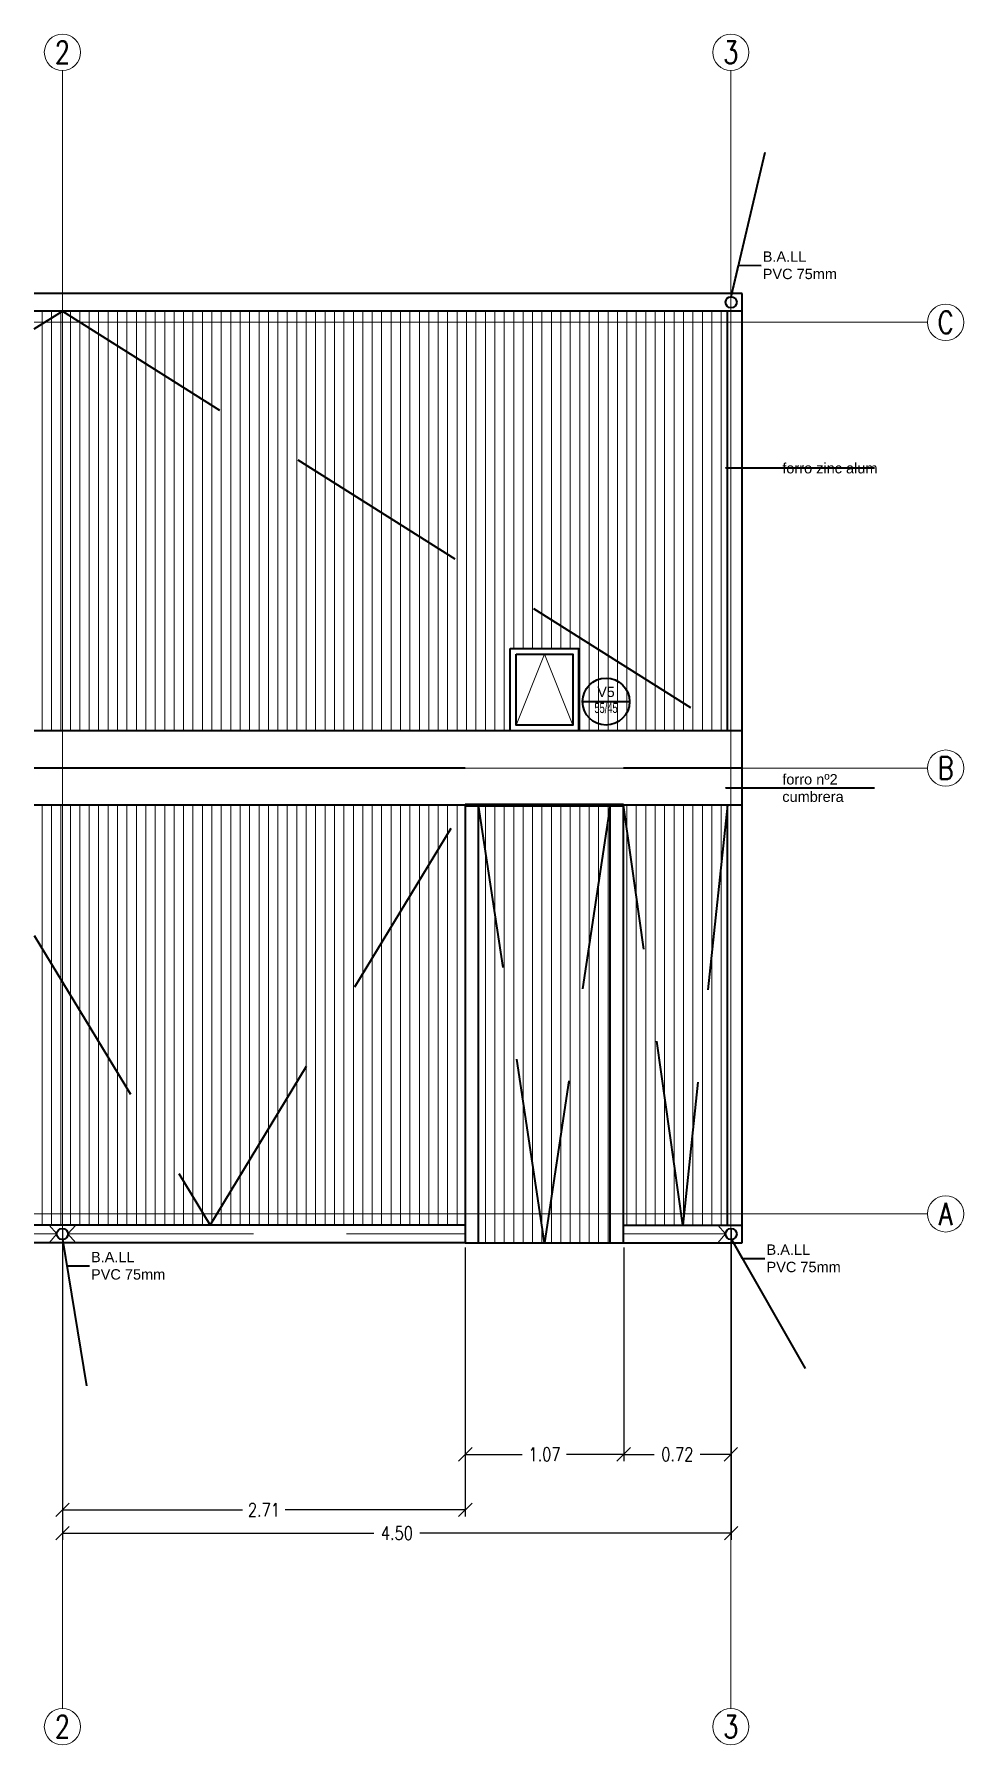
# Model space of a CAD drawing. Header units: metres. Extents: x 45 to 666, y -23 to 325.
# Drawn here: x 659.78 to 666.03, y 2.57 to 14.08 of the extents above; entities that cross this region are included whole.
import ezdxf
from ezdxf.enums import TextEntityAlignment as Align

# ---------------------------------------------------------------- set-up
doc = ezdxf.new("R2010")
doc.units = ezdxf.units.M
doc.header["$LTSCALE"] = 5
doc.header["$MEASUREMENT"] = 0
doc.linetypes.add('DASHED2', pattern=[0.375, 0.25, -0.125])
doc.linetypes.add('HIDDEN', pattern=[0.375, 0.25, -0.125])
doc.layers.get('0').update_dxf_attribs({"color": 30})
doc.layers.get('DEFPOINTS').update_dxf_attribs({"color": 210})
for name, color, linetype, lineweight in [('A-ANNO-DIMS', 3, 'Continuous', 18), ('A-ANNO-NOTE', 7, 'Continuous', 35), ('A-ANNO-SYMB', 3, 'Continuous', 18), ('A-ANNO-TEXT', 3, 'Continuous', 18), ('A-ELEV-MBE1', 7, 'Continuous', 35), ('A-ELEV-PATT', 8, 'Continuous', 18), ('A-FLOR-FTPT', 6, 'Continuous', 70), ('A-FLOR-OVHD', 3, 'HIDDEN', 18), ('A-WALL-FULL-EXTR', 7, 'Continuous', 35)]:
    doc.layers.add(name, color=color, linetype=linetype, lineweight=lineweight)
doc.styles.add('E-ARIAL', font='arial.ttf')
doc.styles.add('E-ROMANS', font='romans.shx', dxfattribs={"width": 0.8})
doc.dimstyles.new('E-0050_TICK_18', dxfattribs={"dimscale": 0.001, "dimtxt": 90, "dimasz": 90, "dimexe": 45, "dimexo": 30, "dimgap": 45, "dimtad": 0, "dimzin": 0, "dimdsep": 46, "dimtxsty": 'E-ROMANS', "dimblk": 'OBLIQUE', "dimcen": 45, "dimclrd": 256, "dimclre": 256, "dimclrt": 256, "dimadec": 0, "dimazin": 0, "dimtfac": 1, "dimtmove": 1, "dimatfit": 3, "dimldrblk": 'OPEN90', "dimfxl": 1, "dimtfill": 1, "dimtolj": 1, "dimtzin": 0, "dimarcsym": 0})
doc.dimstyles.new('E-0200_TICK_12', dxfattribs={"dimscale": 0.001, "dimtxt": 240, "dimasz": 240, "dimexe": 120, "dimexo": 80, "dimgap": 120, "dimtad": 0, "dimzin": 0, "dimdsep": 46, "dimtxsty": 'E-ROMANS', "dimblk": 'OBLIQUE', "dimcen": 120, "dimclrd": 256, "dimclre": 256, "dimclrt": 256, "dimadec": 0, "dimazin": 0, "dimtfac": 1, "dimtmove": 1, "dimatfit": 3, "dimldrblk": 'OPEN90', "dimfxl": 1, "dimtfill": 1, "dimtolj": 1, "dimtzin": 0, "dimlwd": -1, "dimarcsym": 0})
pattern_1 = [(90, (500, 1e-11), (-0.0635, 4e-18), [])]

# ---------------------------------------------------------------- blocks, each defined once
blk = doc.blocks.new('_Oblique')
at = {"color": 0, "linetype": 'ByBlock', "lineweight": -2}
blk.add_line((-0.5, -0.5), (0.5, 0.5), dxfattribs=at)
blk = doc.blocks.new('*D207')
at = {"layer": 'A-ANNO-DIMS', "lineweight": -2, "transparency": 16777216}
for p, q in [((659.967, 6.034), (659.967, 3.946)), ((664.469, 6.034), (664.469, 3.946)), ((659.967, 3.991), (662.063, 3.991)), ((664.469, 3.991), (662.372, 3.991))]:
    blk.add_line(p, q, dxfattribs=at)
at = {"layer": 'DEFPOINTS', "color": 0, "transparency": 16777216}
for p in [(659.967, 6.064), (664.469, 6.064), (664.469, 3.991)]:
    blk.add_point(p, dxfattribs=at)
at = {"layer": 'A-ANNO-DIMS', "lineweight": -2, "transparency": 16777216, "xscale": 0.09, "yscale": 0.09, "zscale": 0.09, "rotation": 180}
blk.add_blockref('_Oblique', (659.967, 3.991), dxfattribs=at)
at = {"layer": 'A-ANNO-DIMS', "lineweight": -2, "transparency": 16777216, "xscale": 0.09, "yscale": 0.09, "zscale": 0.09}
blk.add_blockref('_Oblique', (664.469, 3.991), dxfattribs=at)
at = {"layer": 'A-ANNO-DIMS', "transparency": 16777216, "insert": (662.218, 3.991), "char_height": 0.09, "attachment_point": 5, "style": 'E-ROMANS', "bg_fill": 3, "box_fill_scale": 1.25, "bg_fill_color": 256, "bg_fill_true_color": 13158600, "bg_fill_transparency": 0}
blk.add_mtext('\\A1;4.50', dxfattribs=at)
blk = doc.blocks.new('_Open90')
at = {"color": 0, "linetype": 'ByBlock', "lineweight": -2}
for p, q in [((0, 0), (-1, 0)), ((-0.5, 0.5), (0, 0)), ((0, 0), (-0.5, -0.5))]:
    blk.add_line(p, q, dxfattribs=at)
blk = doc.blocks.new('*D553')
at = {"layer": 'A-ANNO-DIMS', "lineweight": -2, "transparency": 16777216}
for p, q in [((662.679, 5.914), (662.679, 4.476)), ((663.745, 5.914), (663.745, 4.476)), ((662.679, 4.521), (663.062, 4.521)), ((663.745, 4.521), (663.361, 4.521))]:
    blk.add_line(p, q, dxfattribs=at)
at = {"layer": 'DEFPOINTS', "color": 0, "transparency": 16777216}
for p in [(662.679, 5.944), (663.745, 5.944), (663.745, 4.521)]:
    blk.add_point(p, dxfattribs=at)
at = {"layer": 'A-ANNO-DIMS', "lineweight": -2, "transparency": 16777216, "xscale": 0.09, "yscale": 0.09, "zscale": 0.09, "rotation": 180}
blk.add_blockref('_Oblique', (662.679, 4.521), dxfattribs=at)
at = {"layer": 'A-ANNO-DIMS', "lineweight": -2, "transparency": 16777216, "xscale": 0.09, "yscale": 0.09, "zscale": 0.09}
blk.add_blockref('_Oblique', (663.745, 4.521), dxfattribs=at)
at = {"layer": 'A-ANNO-DIMS', "transparency": 16777216, "insert": (663.212, 4.521), "char_height": 0.09, "attachment_point": 5, "style": 'E-ROMANS', "bg_fill": 3, "box_fill_scale": 1.25, "bg_fill_color": 256, "bg_fill_true_color": 13158600, "bg_fill_transparency": 0}
blk.add_mtext('\\A1;1.07', dxfattribs=at)
blk = doc.blocks.new('*D554')
at = {"layer": 'A-ANNO-DIMS', "lineweight": -2, "transparency": 16777216}
for p, q in [((663.745, 5.914), (663.745, 4.476)), ((664.467, 5.914), (664.467, 4.476)), ((663.745, 4.521), (663.951, 4.521)), ((664.467, 4.521), (664.26, 4.521))]:
    blk.add_line(p, q, dxfattribs=at)
at = {"layer": 'DEFPOINTS', "color": 0, "transparency": 16777216}
for p in [(663.745, 5.944), (664.467, 5.944), (664.467, 4.521)]:
    blk.add_point(p, dxfattribs=at)
at = {"layer": 'A-ANNO-DIMS', "lineweight": -2, "transparency": 16777216, "xscale": 0.09, "yscale": 0.09, "zscale": 0.09, "rotation": 180}
blk.add_blockref('_Oblique', (663.745, 4.521), dxfattribs=at)
at = {"layer": 'A-ANNO-DIMS', "lineweight": -2, "transparency": 16777216, "xscale": 0.09, "yscale": 0.09, "zscale": 0.09}
blk.add_blockref('_Oblique', (664.467, 4.521), dxfattribs=at)
at = {"layer": 'A-ANNO-DIMS', "transparency": 16777216, "insert": (664.106, 4.521), "char_height": 0.09, "attachment_point": 5, "style": 'E-ROMANS', "bg_fill": 3, "box_fill_scale": 1.25, "bg_fill_color": 256, "bg_fill_true_color": 13158600, "bg_fill_transparency": 0}
blk.add_mtext('\\A1;0.72', dxfattribs=at)
blk = doc.blocks.new('*D591')
at = {"layer": 'A-ANNO-DIMS', "lineweight": -2, "transparency": 16777216}
for p, q in [((662.679, 5.914), (662.679, 4.102)), ((659.967, 5.539), (659.967, 4.102)), ((659.967, 4.147), (661.178, 4.147)), ((662.679, 4.147), (661.467, 4.147))]:
    blk.add_line(p, q, dxfattribs=at)
at = {"layer": 'DEFPOINTS', "color": 0, "transparency": 16777216}
for p in [(662.679, 5.944), (659.967, 5.569), (662.679, 4.147)]:
    blk.add_point(p, dxfattribs=at)
at = {"layer": 'A-ANNO-DIMS', "lineweight": -2, "transparency": 16777216, "xscale": 0.09, "yscale": 0.09, "zscale": 0.09, "rotation": 180}
blk.add_blockref('_Oblique', (659.967, 4.147), dxfattribs=at)
at = {"layer": 'A-ANNO-DIMS', "lineweight": -2, "transparency": 16777216, "xscale": 0.09, "yscale": 0.09, "zscale": 0.09}
blk.add_blockref('_Oblique', (662.679, 4.147), dxfattribs=at)
at = {"layer": 'A-ANNO-DIMS', "transparency": 16777216, "insert": (661.323, 4.147), "char_height": 0.09, "attachment_point": 5, "style": 'E-ROMANS', "bg_fill": 3, "box_fill_scale": 1.25, "bg_fill_color": 256, "bg_fill_true_color": 13158600, "bg_fill_transparency": 0}
blk.add_mtext('\\A1;2.71', dxfattribs=at)
blk = doc.blocks.new('TAG-WINDOW')
blk.add_lwpolyline([(-0.92, 0), (0.92, 0)])
blk.add_circle((0, 0), 0.92)
at = {"style": 'E-ARIAL'}
blk.add_attdef('V', text='', height=0.4, dxfattribs=at).set_placement((0, 0.06), align=Align.BOTTOM_CENTER)
blk.add_attdef('40/120', text='', height=0.4, dxfattribs=at).set_placement((0, -0.048), align=Align.TOP_CENTER)

msp = doc.modelspace()

# ---------------------------------------------------------------- hatches: boundary and pattern name
at = {"layer": 'A-ELEV-PATT'}
h = msp.add_hatch(dxfattribs=at)
h.set_pattern_fill('LINE', color=256, scale=0.02, angle=90, style=0)
h.set_pattern_definition(pattern_1)
h.paths.add_polyline_path([(663.4416, 9.9451), (663.4416, 9.3891), (664.4435, 9.3891), (664.4435, 12.2141), (660.9616, 12.2141), (660.9616, 9.3891), (662.9816, 9.3891), (662.9816, 9.9451)])
h.paths.add_polyline_path([(659.7766, 12.2141), (659.7766, 9.3891), (660.9616, 9.3891), (660.9616, 12.2141)])

# ---------------------------------------------------------------- linework, layer by layer
at = {"layer": 'A-ANNO-SYMB', "ltscale": 2}
for points in [[(665.7908, 12.1391), (659.7766, 12.1391)], [(665.7908, 9.1391), (659.7766, 9.1391)], [(665.7908, 6.1391), (659.7766, 6.1391)]]:
    msp.add_lwpolyline(points, dxfattribs=at)
at = {"layer": 'A-ANNO-SYMB', "linetype": 'Continuous', "ltscale": 5}
for centre in [(659.9665, 13.9561), (664.4665, 13.9561), (665.9127, 12.1391), (665.9127, 9.1391), (665.9127, 6.1391), (659.9665, 2.6883), (664.4665, 2.6883)]:
    msp.add_circle(centre, 0.1219, dxfattribs=at)
at = {"layer": 'A-ELEV-MBE1'}
for p, q in [((664.5435, 12.3341), (659.7766, 12.3341)), ((664.5435, 9.1391), (664.5435, 12.3341)), ((664.5435, 12.2141), (659.7766, 12.2141)), ((664.4435, 9.3891), (664.4435, 12.2141))]:
    msp.add_line(p, q, dxfattribs=at)
for points in [[(662.9816, 9.9451), (663.4416, 9.9451), (663.4416, 9.3891), (662.9816, 9.3891)], [(663.0216, 9.9051), (663.4016, 9.9051), (663.4016, 9.4291), (663.0216, 9.4291)]]:
    msp.add_lwpolyline(points, close=True, dxfattribs=at)
for points in [[(664.5435, 9.3891), (659.7766, 9.3891)], [(662.6786, 9.1391), (659.7766, 9.1391)], [(664.5435, 9.1391), (663.7446, 9.1391)], [(664.5435, 8.8891), (659.7766, 8.8891)]]:
    msp.add_lwpolyline(points, dxfattribs=at)
msp.add_circle((664.4685, 12.2741), 0.0375, dxfattribs=at)
at = {"layer": 'A-FLOR-FTPT'}
msp.add_line((663.7446, 8.8891), (662.6786, 8.8891), dxfattribs=at)
at = {"layer": 'A-FLOR-OVHD'}
for p, q in [((663.0216, 9.4291), (663.2116, 9.9051)), ((663.2116, 9.9051), (663.4016, 9.4291))]:
    msp.add_line(p, q, dxfattribs=at)
at = {"layer": 'A-WALL-FULL-EXTR', "linetype": 'DASHED2'}
msp.add_lwpolyline([(659.7766, 12.0943), (659.9665, 12.2141), (664.4435, 9.3891)], dxfattribs=at)

# ---------------------------------------------------------------- block references
at = {"layer": 'A-ANNO-NOTE'}
ref = msp.add_blockref('TAG-WINDOW', (663.6262, 9.5866), dxfattribs=dict(at, xscale=0.171875, yscale=0.171875, zscale=0.171875))
ref.add_attrib('V', 'V5', dxfattribs={"layer": '0', "height": 0.06875, "rotation": 360, "style": 'E-ARIAL'}).set_placement((663.6262, 9.5969), align=Align.BOTTOM_CENTER)
ref.add_attrib('40/120', '55/45', dxfattribs={"layer": '0', "height": 0.06875, "rotation": 360, "style": 'E-ARIAL', "width": 0.65}).set_placement((663.6262, 9.5784), align=Align.TOP_CENTER)

# ---------------------------------------------------------------- texts
at = {"layer": 'A-ANNO-NOTE', "char_height": 0.07, "attachment_point": 4, "style": 'E-ARIAL'}
for s, insert in [('B.A.LL \\PPVC 75mm ', (664.681, 12.5226)), ('forro zinc alum', (664.8128, 11.1569)), ('forro nº2\\Pcumbrera ', (664.8128, 9.0049)), ('B.A.LL \\PPVC 75mm ', (664.7065, 5.8397))]:
    msp.add_mtext(s, dxfattribs=dict(at, insert=insert))
at = {"layer": 'A-ANNO-TEXT', "ltscale": 5, "char_height": 0.15, "attachment_point": 5, "style": 'E-ROMANS'}
for s, insert in [('2', (659.9665, 13.9561)), ('3', (664.4665, 13.9561)), ('C', (665.9127, 12.1391)), ('B', (665.9127, 9.1391)), ('A', (665.9127, 6.1391)), ('2', (659.9665, 2.6883)), ('3', (664.4665, 2.6883))]:
    msp.add_mtext(s, dxfattribs=dict(at, insert=insert))

# ---------------------------------------------------------------- dimensions: what is measured, and where the dimension line sits
at = {"layer": 'A-ANNO-DIMS'}
dim = msp.add_linear_dim(base=(664.4685, 3.9912), p1=(659.9665, 6.0641), p2=(664.4685, 6.0641), dimstyle='E-0050_TICK_18', dxfattribs=at)
dim.commit()
dim.dimension.update_dxf_attribs({"geometry": '*D207', "text_midpoint": (662.2175, 3.9912)})

# ---------------------------------------------------------------- leaders
at = {"layer": 'A-ANNO-NOTE', "annotation_type": 0, "has_hookline": 1, "hookline_direction": 0, "text_width": 0.4861}
msp.add_leader([(664.4677, 12.3116), (664.5177, 12.5228), (664.6702, 12.5226)], dimstyle='E-0200_TICK_12', override={"dimasz": 0.2, "dimtad": 0, "dimldrblk": 'Open90'}, dxfattribs=at)
at = {"layer": 'A-ANNO-NOTE'}
for points in [[(664.4333, 11.1592), (664.5945, 11.1592), (664.8071, 11.1592)], [(664.4333, 9.0072), (664.5945, 9.0072), (664.8071, 9.0072)]]:
    msp.add_leader(points, dimstyle='E-0200_TICK_12', override={"dimasz": 0.2, "dimtad": 0, "dimldrblk": 'Open90'}, dxfattribs=at)

# ---------------------------------------------------------------- next in the draw order: hatches: boundary and pattern name
at = {"layer": 'A-ELEV-PATT'}
h = msp.add_hatch(dxfattribs=at)
h.set_pattern_fill('LINE', color=256, scale=0.02, angle=90, style=0)
h.set_pattern_definition(pattern_1)
h.paths.add_polyline_path([(660.9616, 6.0641), (662.6786, 6.0641), (662.6786, 8.8891), (660.9616, 8.8891)])
h.paths.add_polyline_path([(664.4435, 8.8891), (663.7446, 8.8891), (663.7446, 6.0641), (664.4435, 6.0641)])
h.paths.add_polyline_path([(659.7766, 8.8891), (659.7766, 6.0641), (660.9616, 6.0641), (660.9616, 8.8891)])

# ---------------------------------------------------------------- next in the draw order: linework, layer by layer
at = {"layer": 'A-ANNO-SYMB', "ltscale": 2}
for points in [[(659.9665, 13.8341), (659.9665, 2.8102)], [(664.4665, 13.8341), (664.4665, 2.8102)]]:
    msp.add_lwpolyline(points, dxfattribs=at)
at = {"layer": 'A-ELEV-MBE1'}
for p, q in [((664.5435, 5.9441), (664.5435, 9.1391)), ((664.4435, 6.0641), (664.4435, 8.8891)), ((662.6786, 6.0641), (659.7766, 6.0641)), ((663.7415, 6.0641), (664.5435, 6.0641)), ((662.6786, 5.9441), (659.7766, 5.9441)), ((663.7446, 5.9441), (664.5435, 5.9441))]:
    msp.add_line(p, q, dxfattribs=at)
for centre in [(659.9665, 6.0041), (664.4685, 6.0041)]:
    msp.add_circle(centre, 0.0375, dxfattribs=at)
at = {"layer": 'A-FLOR-OVHD'}
for points in [[(659.929, 6.0041), (659.7766, 6.0041)], [(659.929, 6.0041), (659.8768, 6.0641)], [(659.929, 6.0041), (659.8768, 5.9441)], [(660.004, 6.0041), (660.0563, 6.0641)], [(660.004, 6.0041), (662.6786, 6.0041)], [(660.004, 6.0041), (660.0563, 5.9441)], [(664.431, 6.0041), (663.7446, 6.0041)], [(664.431, 6.0041), (664.3788, 6.0641)], [(664.431, 6.0041), (664.3788, 5.9441)]]:
    msp.add_lwpolyline(points, dxfattribs=at)
at = {"layer": 'A-WALL-FULL-EXTR'}
msp.add_line((662.6786, 5.9441), (663.7446, 5.9441), dxfattribs=at)
at = {"layer": 'A-WALL-FULL-EXTR', "linetype": 'DASHED2'}
for points in [[(659.7766, 8.0137), (660.9616, 6.0641), (662.6786, 8.8891)], [(664.4435, 8.8891), (664.1425, 6.0641), (663.7446, 8.8891)]]:
    msp.add_lwpolyline(points, dxfattribs=at)

# ---------------------------------------------------------------- next in the draw order: texts
at = {"layer": 'A-ANNO-NOTE', "insert": (660.1589, 5.7899), "char_height": 0.07, "attachment_point": 4, "style": 'E-ARIAL'}
msp.add_mtext('B.A.LL \\PPVC 75mm ', dxfattribs=at)

# ---------------------------------------------------------------- next in the draw order: leaders
at = {"layer": 'A-ANNO-NOTE', "annotation_type": 0, "has_hookline": 1, "hookline_direction": 0, "text_width": 0.4861}
for points in [[(659.9664, 5.9683), (659.9956, 5.7901), (660.1481, 5.7899)], [(664.471, 5.9667), (664.5432, 5.8399), (664.6957, 5.8397)]]:
    msp.add_leader(points, dimstyle='E-0200_TICK_12', override={"dimasz": 0.2, "dimtad": 0, "dimldrblk": 'Open90'}, dxfattribs=at)

# ---------------------------------------------------------------- next in the draw order: dimensions: what is measured, and where the dimension line sits
at = {"layer": 'A-ANNO-DIMS'}
dim = msp.add_aligned_dim(p1=(662.6786, 5.9441), p2=(663.7446, 5.9441), distance=-1.4231, dimstyle='E-0050_TICK_18', dxfattribs=at)
dim.commit()
dim.dimension.update_dxf_attribs({"geometry": '*D553', "text_midpoint": (663.2116, 4.521)})

# ---------------------------------------------------------------- next in the draw order: linework, layer by layer
at = {"layer": 'A-ELEV-MBE1'}
msp.add_line((662.7686, 5.9441), (662.7686, 8.8891), dxfattribs=at)
at = {"layer": 'A-WALL-FULL-EXTR'}
msp.add_line((662.6786, 8.8891), (662.6786, 5.9441), dxfattribs=at)

# ---------------------------------------------------------------- next in the draw order: dimensions: what is measured, and where the dimension line sits
at = {"layer": 'A-ANNO-DIMS'}
dim = msp.add_aligned_dim(p1=(663.7446, 5.9441), p2=(664.4665, 5.9441), distance=-1.4231, dimstyle='E-0050_TICK_18', dxfattribs=at)
dim.commit()
dim.dimension.update_dxf_attribs({"geometry": '*D554', "text_midpoint": (664.1056, 4.521)})

# ---------------------------------------------------------------- next in the draw order: linework, layer by layer
at = {"layer": 'A-ELEV-MBE1'}
msp.add_line((663.6546, 5.9441), (663.6546, 8.8891), dxfattribs=at)
at = {"layer": 'A-WALL-FULL-EXTR'}
msp.add_line((663.7446, 5.9441), (663.7446, 8.8891), dxfattribs=at)

# ---------------------------------------------------------------- next in the draw order: dimensions: what is measured, and where the dimension line sits
at = {"layer": 'A-ANNO-DIMS'}
dim = msp.add_linear_dim(base=(662.6786, 4.1466), p1=(659.9665, 5.5688), p2=(662.6786, 5.9441), angle=180, dimstyle='E-0050_TICK_18', dxfattribs=at)
dim.commit()
dim.dimension.update_dxf_attribs({"geometry": '*D591', "text_midpoint": (661.3226, 4.1466)})

# ---------------------------------------------------------------- next in the draw order: hatches: boundary and pattern name
at = {"layer": 'A-ELEV-PATT'}
h = msp.add_hatch(dxfattribs=at)
h.set_pattern_fill('LINE', color=256, scale=0.02, angle=90, style=0)
h.set_pattern_definition(pattern_1)
h.paths.add_polyline_path([(662.7686, 5.9441), (663.2116, 5.9441), (662.7686, 9.2391)])
h.paths.add_polyline_path([(663.6546, 8.8891), (663.6075, 8.8891), (663.2116, 5.9441), (663.6546, 5.9441)])
h.paths.add_polyline_path([(663.6075, 8.8891), (662.8156, 8.8891), (663.2116, 5.9441)])

# ---------------------------------------------------------------- next in the draw order: linework, layer by layer
at = {"layer": 'A-WALL-FULL-EXTR', "linetype": 'DASHED2'}
msp.add_lwpolyline([(663.6546, 8.8891), (663.2116, 5.9441), (662.7686, 8.8891)], dxfattribs=at)

doc.saveas('drawing.dxf')
